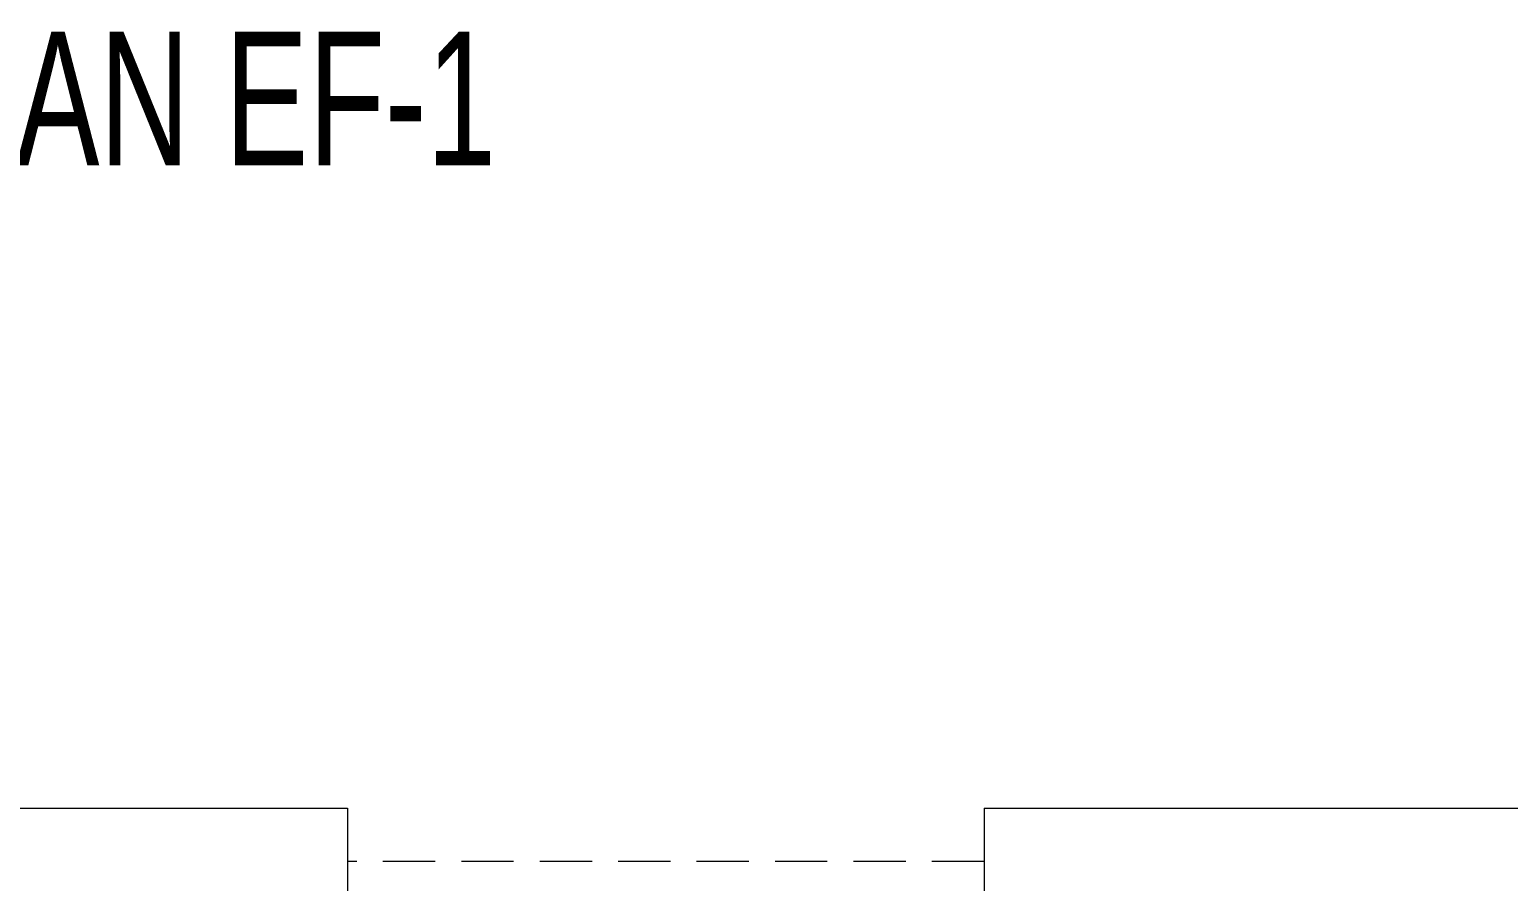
# Model space of a CAD drawing. Header units: inches. Extents: x -12418 to 242017, y -29325 to 19878.
# Drawn here: x 8278 to 10488, y 8693 to 9966 of the extents above; entities that cross this region are included whole.
import ezdxf
from ezdxf import colors
from ezdxf.entities.mleader import LeaderData, LeaderLine
from ezdxf.math import Vec2, Vec3

# ---------------------------------------------------------------- set-up
doc = ezdxf.new("R2010")
doc.units = ezdxf.units.IN
doc.header["$LTSCALE"] = 25
doc.header["$MEASUREMENT"] = 0
doc.linetypes.add('00-Ground Floor$0$HIDDEN2', pattern=[0.1875, 0.125, -0.0625])
doc.linetypes.add('DASHDOT', pattern=[25.4, 12.7, -6.35, 0, -6.35])
for name, color, linetype, lineweight in [('00-Ground Floor$0$Proj', 251, 'Continuous', 5), ('00-Ground Floor$0$Walls', 251, 'Continuous', 5), ('E-LITE-CLNG-CNDT', 6, 'DASHDOT', 35), ('E-POWR-TEXT', 6, 'Continuous', 25)]:
    doc.layers.add(name, color=color, linetype=linetype, lineweight=lineweight)
doc.styles.add('DC_Elc_Romans', font='elc_romans.shx', dxfattribs={"width": 0.7})

# ---------------------------------------------------------------- blocks, each defined once
blk = doc.blocks.new('00-Ground Floor')
at = {"layer": '00-Ground Floor$0$Proj', "linetype": '00-Ground Floor$0$HIDDEN2', "ltscale": 25}
blk.add_line((9704.4, 8722.6, 0), (8753, 8722.6, 0), dxfattribs=at)
at = {"layer": '00-Ground Floor$0$Walls'}
for p, q in [((6829.5, 8802.6, 0), (8753, 8802.6, 0)), ((8753, 8802.6, 0), (8753, 8572.6, 0)), ((9704.4, 8802.6, 0), (11449.3, 8802.6)), ((9704.4, 8802.6, 0), (9704.4, 8572.6, 0))]:
    blk.add_line(p, q, dxfattribs=at)

msp = doc.modelspace()

# ---------------------------------------------------------------- block references
at = {"layer": 'E-LITE-CLNG-CNDT'}
msp.add_blockref('00-Ground Floor', (0, 0), dxfattribs=at)

# ---------------------------------------------------------------- leaders
at = {"layer": 'E-POWR-TEXT'}
ml = msp.add_multileader_mtext('Standard', dxfattribs=at)
ml.set_content('FOR EXHAUST FAN EF-1', color=256, style='DC_Elc_Romans')
ml.set_leader_properties(color=45)
ml.build(insert=Vec2(0, 0))
ml.multileader.update_dxf_attribs({"dogleg_length": 2, "arrow_head_size": 200, "scale": 100})
ctx = ml.context
ctx.base_point, ctx.scale, ctx.char_height, ctx.arrow_head_size, ctx.landing_gap_size, ctx.plane_origin = Vec3(6559.8, 9863.2), 100, 200, 200, 200, Vec3(3783.2, 7495.4)
notes = []
notes.append((ctx, [(0, (1, 1, 0), (6475.2, 9863.2), (1, 0), 84.7, [(0, [(5966.1, 8572.6)], 0, [])])]))
ctx.mtext.insert, ctx.mtext.flow_direction = Vec3(6759.8, 9963.2), 5
for ctx, leaders in notes:
    for number, flags, end, landing, length, lines in leaders:
        leader = LeaderData()
        leader.index, (leader.has_last_leader_line, leader.has_dogleg_vector, leader.attachment_direction) = number, flags
        leader.last_leader_point, leader.dogleg_vector, leader.dogleg_length = Vec3(end), Vec3(landing), length
        for number, points, colour, breaks in lines:
            line = LeaderLine()
            line.index, line.vertices, line.color, line.breaks = number, Vec3.list(points), colors.encode_raw_color(colour), breaks
            leader.lines.append(line)
        ctx.leaders.append(leader)

doc.saveas('drawing.dxf')
